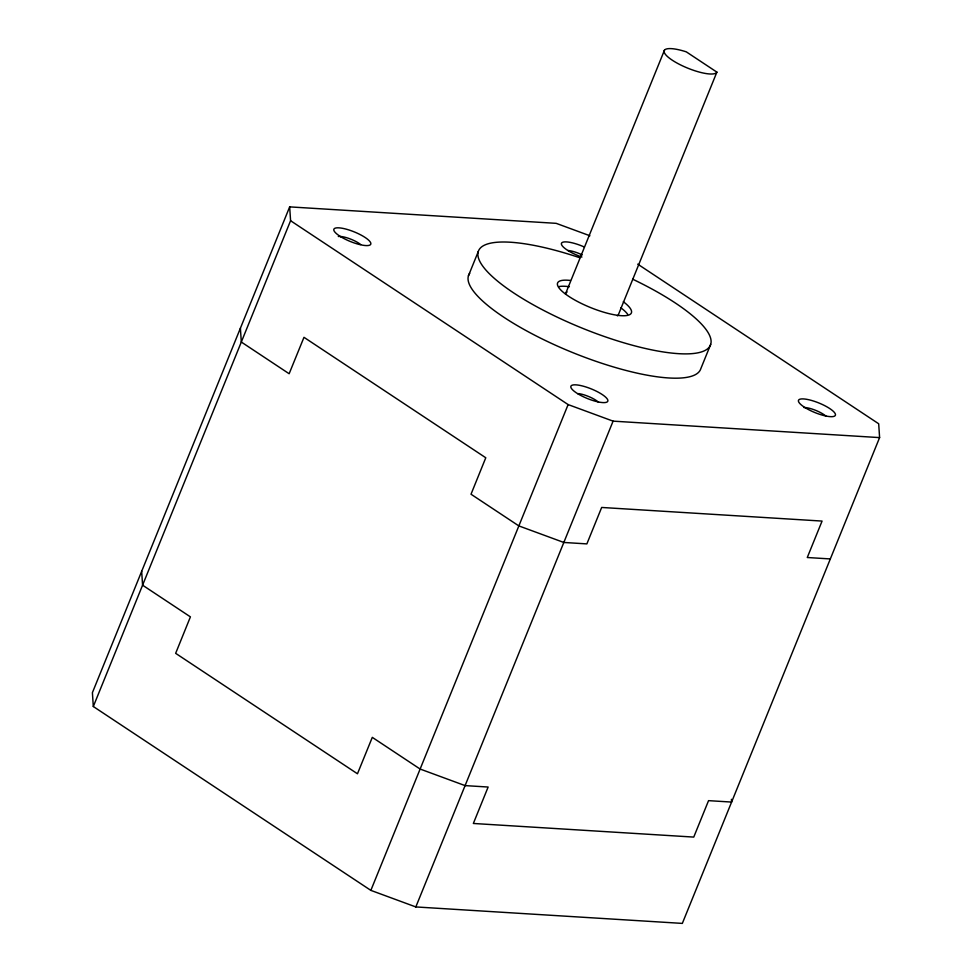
<?xml version="1.0" encoding="UTF-8"?>
<svg xmlns="http://www.w3.org/2000/svg" width="972" height="972" viewBox="0 0 972 972"><rect width="100%" height="100%" fill="white"/><g stroke="black" fill="none" stroke-linecap="round" stroke-linejoin="round"><path stroke-width="1.46" d="M589.895 235.759L556.178 223.341L289.668 206.878L92.401 692.672L93.312 706.51L370.854 890.376L415.822 906.937L682.332 923.4L879.599 437.607L878.688 423.768L637.729 264.141M93.312 706.51L290.579 220.717L289.668 206.878M468.455 275.756L478.321 251.469M664.459 50.192L565.898 292.912M370.854 890.376L568.122 404.583L290.579 220.717M716.886 72.122A28.443 7.412 22.1 0 1 689.865 68.988A28.443 7.412 22.1 0 1 664.143 51.953A28.443 7.412 22.1 0 1 686.305 51.856L716.886 72.122L618.338 314.831A28.443 7.412 22.1 0 1 617.354 315.851M415.822 906.937L613.089 421.143L879.599 437.607M710.666 344.44L700.8 368.728A125.145 32.598 22.1 0 1 569.713 351.366A125.145 32.598 22.1 0 1 469.731 273.29M830.331 558.936L807.27 557.515L822.069 521.077L601.668 507.457L586.869 543.895L563.821 542.461L518.854 525.913L471.019 494.226L485.781 457.763L303.981 337.32L289.146 373.734L241.311 342.035L240.4 328.208M568.122 404.583L613.089 421.143M731.418 799.312L731.6 802.07L708.552 800.649L693.753 837.086L473.352 823.466L488.138 787.028L465.09 785.607L420.123 769.046L372.3 737.359L357.465 773.773L175.653 653.33L190.415 616.868L142.58 585.18L141.669 571.342M581.912 257.045A19.914 5.188 22.1 0 1 561.415 243.462A19.914 5.188 22.1 0 1 584.354 247.022M338.317 236.5A14.216 3.706 22.1 0 1 360.661 244.519M567.891 250.509A14.216 3.706 22.1 0 1 582.216 254.907M623.319 301.733A39.816 10.376 22.1 0 1 618.095 315.378A39.816 10.376 22.1 0 1 566.056 294.467A39.816 10.376 22.1 0 1 570.43 280.471M632.772 279.231A125.145 32.598 22.1 0 1 683.34 353.869A125.145 32.598 22.1 0 1 491.966 276.242A125.145 32.598 22.1 0 1 579.798 257.738M558.888 286.619A39.816 10.376 22.1 0 1 569.398 286.728M620.853 307.808A39.816 10.376 22.1 0 1 627.657 314.26M565.534 294.176A28.443 7.412 22.1 0 1 567.101 292.001M803.844 407.511A14.216 3.706 22.1 0 1 826.151 416.356M578.547 393.587A14.216 3.706 22.1 0 1 598.558 402.287M340.941 236.84A19.914 5.188 22.1 0 0 370.697 244.337A19.914 5.188 22.1 0 0 345.327 228.93A19.914 5.188 22.1 0 0 340.941 236.84M577.963 393.854A19.914 5.188 22.1 0 0 607.719 401.363A19.914 5.188 22.1 0 0 582.35 385.945A19.914 5.188 22.1 0 0 577.963 393.854M805.557 407.924A19.914 5.188 22.1 0 0 835.312 415.421A19.914 5.188 22.1 0 0 809.943 400.014A19.914 5.188 22.1 0 0 805.557 407.924"/></g></svg>
